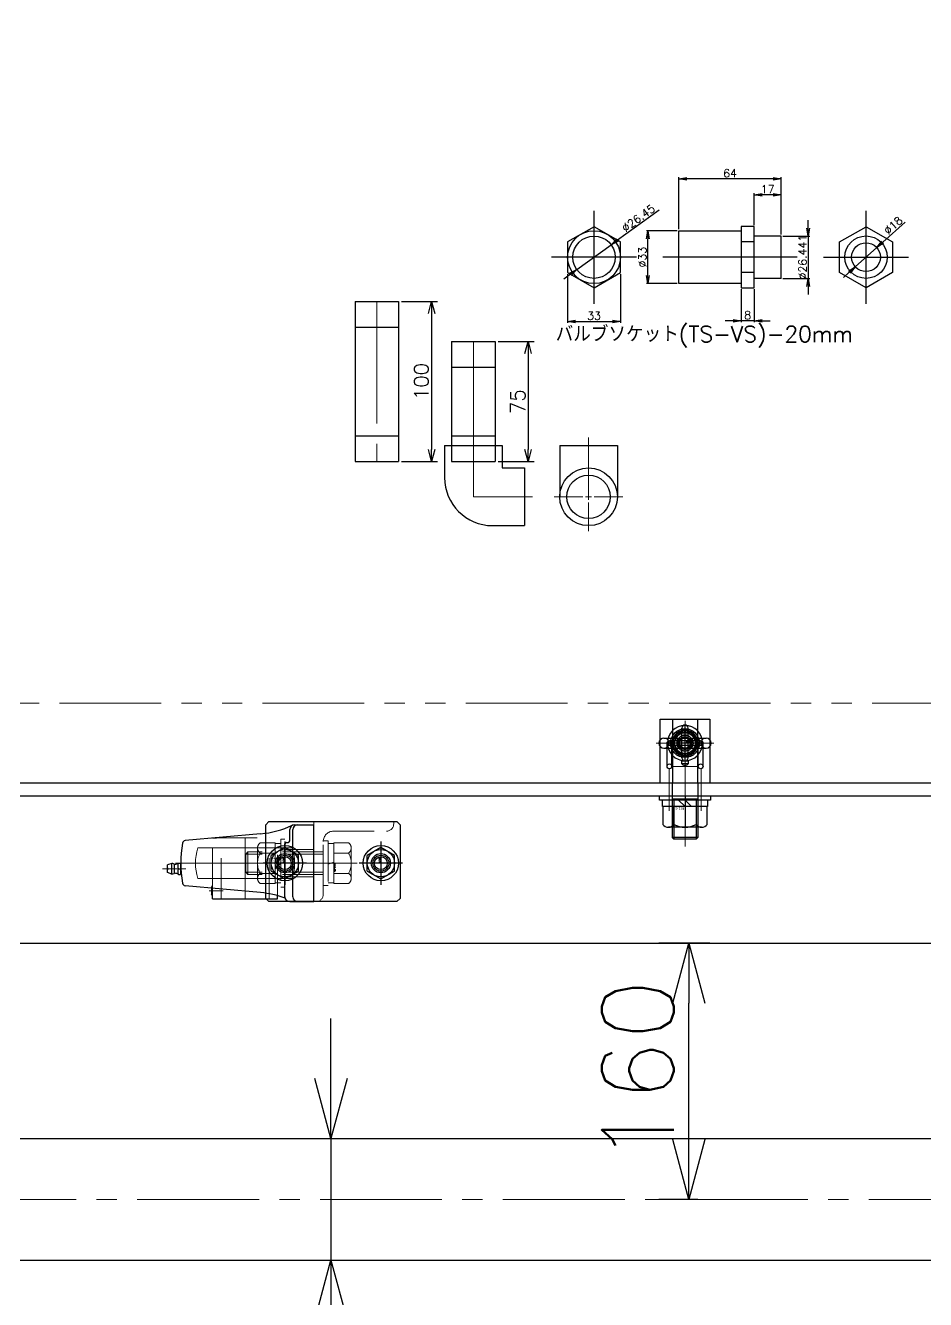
# Model space of a CAD drawing. Header units: millimetres. Extents: x -8731 to 85711, y -14522 to 31379.
# Drawn here: x 6663 to 7226, y 16895 to 17691 of the extents above; entities that cross this region are included whole.
import ezdxf
from ezdxf import colors
from ezdxf.entities.mleader import LeaderData, LeaderLine
from ezdxf.enums import TextEntityAlignment as Align
from ezdxf.math import Vec2, Vec3

# ---------------------------------------------------------------- set-up
doc = ezdxf.new("R2010")
doc.units = ezdxf.units.MM
doc.header["$LTSCALE"] = 4
doc.header["$PDMODE"] = 99
doc.header["$PDSIZE"] = 1
for name, pattern in [('CENTER2', [28.575, 19.05, -3.175, 3.175, -3.175]), ('HIDDEN', [9.525, 6.35, -3.175]), ('PHANTOM2', [31.75, 15.875, -3.175, 3.175, -3.175, 3.175, -3.175])]:
    doc.linetypes.add(name, pattern=pattern)
for name, color, linetype, lineweight in [('04_HIDDEN', 2, 'HIDDEN', 13), ('05_CENTER', 4, 'CENTER2', 13), ('06_PHANTOM', 2, 'PHANTOM2', 13), ('08_DIM', 3, 'Continuous', 13)]:
    doc.layers.add(name, color=color, linetype=linetype, lineweight=lineweight)
doc.layers.add('10_DRAFT', color=8, linetype='Continuous', lineweight=0, plot=False)
for name, color, linetype in [('DIM', 7, 'Continuous'), ('HOJO', 7, 'Continuous'), ('TEXT', 7, 'Continuous')]:
    doc.layers.add(name, color=color, linetype=linetype)
doc.styles.add('KANJI0', font='txt.shx', dxfattribs={"width": 0.9, "height": 30, "bigfont": 'bigfont'})
doc.styles.add('KSS_TXT', font='txt.shx', dxfattribs={"bigfont": 'extfont2.shx'})
doc.styles.get("Standard").update_dxf_attribs({"font": 'txt.shx', "bigfont": 'extfont2.shx'})
doc.dimstyles.new('KSS_DIM', dxfattribs={"dimscale": 3, "dimtxt": 3, "dimasz": 2.5, "dimexe": 1.25, "dimexo": 0.625, "dimtad": 1, "dimdsep": 46, "dimtxsty": 'KSS_TXT', "dimblk": 'OPEN30', "dimcen": 0, "dimazin": 2, "dimtfac": 0.75, "dimtmove": 0, "dimatfit": 3, "dimldrblk": 'OPEN30', "dimfxl": 1, "dimtolj": 1, "dimarcsym": 0})
doc.dimstyles.get("Standard").update_dxf_attribs({"dimtxt": 5, "dimasz": 5, "dimexe": 1, "dimexo": 1, "dimgap": 1, "dimtad": 3, "dimdec": 4, "dimdsep": 46, "dimtxsty": 'Standard', "dimblk1": 'OPEN', "dimblk2": 'OPEN', "dimsah": 1, "dimcen": 0, "dimadec": 0, "dimazin": 0, "dimtfac": 1, "dimtdec": 4, "dimtix": 1, "dimtmove": 2, "dimatfit": 3, "dimldrblk": 'OPEN', "dimfxl": 1, "dimtvp": 1, "dimtolj": 1, "dimtzin": 0, "dimarcsym": 0})

# ---------------------------------------------------------------- blocks, each defined once
blk = doc.blocks.new('AM_BALLOON1')
at = {"transparency": 16777216}
blk.add_circle((0, 0), 5, dxfattribs=at)
blk.add_attdef('B_NUMBER', text='', height=3, dxfattribs=at).set_placement((0, 0), align=Align.MIDDLE_CENTER)
blk = doc.blocks.new('_OPEN')
at = {"color": 0, "linetype": 'ByBlock'}
for p, q in [((-1, 0.167), (0, 0)), ((0, 0), (-1, -0.167)), ((0, 0), (-1, 0))]:
    blk.add_line(p, q, dxfattribs=at)
blk = doc.blocks.new('M16Nza_1_1_1')
at = {"color": 0}
for p, q in [((-13.85, 17.74), (-13.85, 6.6)), ((-10.39, 19.6), (10.39, 19.6)), ((-6.92, 6.6), (-6.92, 17.74)), ((6.93, 17.74), (6.93, 6.6)), ((13.85, 6.6), (13.85, 17.74)), ((-14, 2.6), (-14, 6.6)), ((-14, 6.6), (14, 6.6)), ((-4, 6.6), (0, 2.6)), ((0, 6.6), (4, 2.6)), ((14, 6.6), (14, 2.6))]:
    blk.add_line(p, q, dxfattribs=at)
at = {"color": 0, "linetype": 'CENTER2'}
blk.add_line((0, 0), (0, 19.6), dxfattribs=at)
at = {"color": 0}
blk.add_lwpolyline([(-16, 2.6), (16, 2.6), (16, 0), (-16, 0)], close=True, dxfattribs=at)
for centre, radius, start, end in [((-10.39, 15.44), 4.16, 33.626, 146.374), ((0, 5.75), 13.85, 60, 120), ((10.39, 15.44), 4.16, 33.626, 146.374)]:
    blk.add_arc(centre, radius, start, end, dxfattribs=at)
at = {"layer": '10_DRAFT', "style": 'KANJI0', "width": 0.82}
blk.add_text('Ｍ１６', height=1.714, dxfattribs=at).set_placement((0.41, 6.78))
blk = doc.blocks.new('M8アイナットc_1')
at = {"color": 0}
for p, q in [((-13.15, 3.15), (13.15, 3.15)), ((-13.15, -3.15), (13.15, -3.15))]:
    blk.add_line(p, q, dxfattribs=at)
for centre, radius, start, end in [((0, 0), 8, 23.18804, 156.81196), ((-13.15, 0), 3.15, 90, 270), ((13.15, 0), 3.15, 270, 90), ((0, 0), 8, 203.18804, 336.81196)]:
    blk.add_arc(centre, radius, start, end, dxfattribs=at)
at = {"layer": '04_HIDDEN', "color": 0}
for radius in [4, 3.25]:
    blk.add_circle((0, 0), radius, dxfattribs=at)
for centre, radius, start, end in [((-13.15, 0), 3.15, 270, 90), ((0, 0), 8, 156.81196, 203.18804), ((0, 0), 8, 336.81196, 23.18804), ((13.15, 0), 3.15, 90, 270)]:
    blk.add_arc(centre, radius, start, end, dxfattribs=at)
at = {"layer": '05_CENTER', "color": 0}
for p, q in [((0, -10.01), (0, 10.01)), ((-18.09, 0), (18.09, 0))]:
    blk.add_line(p, q, dxfattribs=at)
blk = doc.blocks.new('8b_1_1_1')
at = {"color": 0, "linetype": 'CENTER2'}
for p, q in [((0, -10.87), (0, 10.87)), ((10.87, 0), (-10.87, 0))]:
    blk.add_line(p, q, dxfattribs=at)
at = {"color": 0}
for p, q in [((-3.75, 6.49), (-7.5, 0)), ((-3.75, 6.49), (-7.5, 0)), ((-7.5, 0), (-3.75, -6.49)), ((-7.5, 0), (-3.75, -6.49)), ((3.75, 6.49), (-3.75, 6.49)), ((3.75, 6.49), (-3.75, 6.49)), ((7.5, 0), (3.75, 6.49)), ((7.5, 0), (3.75, 6.49)), ((3.75, -6.49), (7.5, 0)), ((3.75, -6.49), (7.5, 0)), ((-3.75, -6.49), (3.75, -6.49)), ((-3.75, -6.49), (3.75, -6.49))]:
    blk.add_line(p, q, dxfattribs=at)
for radius in [9, 6.5, 4, 3.25]:
    blk.add_circle((0, 0), radius, dxfattribs=at)
at = {"layer": '10_DRAFT', "style": 'KSS_TXT'}
blk.add_text('M8', height=1, dxfattribs=at).set_placement((0.76, 0.14))
blk = doc.blocks.new('A$C4764547B_1')
at = {"color": 0}
for p, q in [((-2, -9.3), (-2, 9.3)), ((2, -9.3), (2, 9.3))]:
    blk.add_line(p, q, dxfattribs=at)
for centre, start, end in [((0, 9.3), 0, 180), ((0, -9.3), 180, 0)]:
    blk.add_arc(centre, 2, start, end, dxfattribs=at)
at = {"layer": '04_HIDDEN', "color": 0}
for centre, start, end in [((0, 9.3), 180, 0), ((0, -9.3), 0, 180)]:
    blk.add_arc(centre, 2, start, end, dxfattribs=at)
at = {"layer": '10_DRAFT'}
blk.add_line((-2, 0), (2, 0), dxfattribs=at)
blk = doc.blocks.new('A$C5B506AB2_1')
at = {"color": 0}
for p, q in [((-11.25, 14.51), (-11.25, 0)), ((-8.25, 14.51), (-8.25, 1.5)), ((8.25, 14.51), (8.25, 1.5)), ((11.25, 14.51), (11.25, 0)), ((9.75, 1.5), (-9.75, 1.5)), ((-8.25, 1.5), (-7.35, 1.5)), ((8.25, 1.5), (7.35, 1.5)), ((-9.77, -1.5), (-7.35, -1.5)), ((9.75, -1.5), (-9.75, -1.5)), ((9.77, -1.5), (7.35, -1.5))]:
    blk.add_line(p, q, dxfattribs=at)
blk.add_lwpolyline([(2, 11), (2, 13), (-2, 13), (-2, 11)], close=True, dxfattribs=at)
for radius in [11, 7.5, 5]:
    blk.add_circle((0, 0), radius, dxfattribs=at)
for centre, radius, start, end in [((-9.75, 14.51), 1.5, 0, 180), ((9.75, 14.51), 1.5, 0, 180), ((-9.75, 14.51), 1.5, 180, 0), ((0, 11.51), 2.5, 36.77126, 143.22874), ((9.75, 14.51), 1.5, 180, 0), ((-9.77, 0), 1.5, 180, 270), ((-9.75, 0), 1.5, 90, 270), ((-9.75, 0), 1.5, 270, 90), ((9.75, 0), 1.5, 90, 270), ((9.75, 0), 1.5, 270, 90), ((9.77, 0), 1.5, 270, 0)]:
    blk.add_arc(centre, radius, start, end, dxfattribs=at)
at = {"layer": '05_CENTER', "color": 0}
for p, q in [((0, -13.89), (0, 17.93)), ((-14.88, 0), (14.88, 0))]:
    blk.add_line(p, q, dxfattribs=at)
at = {"layer": '10_DRAFT'}
blk.add_line((8.25, 14.51), (-8.25, 14.51), dxfattribs=at)
blk = doc.blocks.new('A$C4C410D0F_1')
at = {"color": 4}
for name in ['M8アイナットc_1', 'A$C4764547B_1']:
    blk.add_blockref(name, (0, 0), dxfattribs=at)
at = {"color": 4, "xscale": -1, "rotation": 180}
blk.add_blockref('A$C5B506AB2_1', (0, 0), dxfattribs=at)
blk.add_blockref('8b_1_1_1', (0, 0))
blk = doc.blocks.new('A$C0CFD4AA6_1')
at = {"color": 3}
for p, q in [((-7.8, 40), (-7.8, 0)), ((7.79, 40), (7.79, 0))]:
    blk.add_line(p, q, dxfattribs=at)
at = {"color": 0}
for p, q in [((-8.01, 0), (-8.01, -33.92)), ((7.99, 0), (7.99, -33.92)), ((7.99, -10), (-8.01, -10)), ((-6.92, -10), (-6.92, -35)), ((6.91, -10), (6.91, -35)), ((7.99, -33.92), (-8.01, -33.92)), ((-8.01, -33.92), (-6.92, -35)), ((6.91, -35), (-6.92, -35)), ((7.99, -33.92), (6.91, -35))]:
    blk.add_line(p, q, dxfattribs=at)
blk.add_lwpolyline([(-15.6, 40), (15.58, 40), (15.58, 0), (-15.6, 0)], close=True)
blk.add_circle((0, 25), 5, dxfattribs=at)
at = {"layer": '05_CENTER'}
for p, q in [((0, -39.68), (0, 44.81)), ((9.44, 25), (-9.44, 25))]:
    blk.add_line(p, q, dxfattribs=at)
blk = doc.blocks.new('_Open30')
at = {"color": 0, "linetype": 'ByBlock', "lineweight": -2}
for p, q in [((-1, 0.268), (0, 0)), ((0, 0), (-1, -0.268)), ((0, 0), (-1, 0))]:
    blk.add_line(p, q, dxfattribs=at)
blk = doc.blocks.new('*D4251')
at = {"layer": '08_DIM', "color": 0, "lineweight": -2, "transparency": 16777216}
for p, q in [((6854.35, 17032.98), (6854.35, 17070.48)), ((6849.65, 16995.48), (6873.1, 16995.48)), ((6854.35, 16995.48), (6854.35, 16919.48)), ((6849.65, 16919.48), (6873.1, 16919.48)), ((6854.35, 16881.98), (6854.35, 16705.73))]:
    blk.add_line(p, q, dxfattribs=at)
at = {"layer": 'Defpoints', "color": 0, "transparency": 16777216}
for p in [(6840.28, 16995.48), (6840.28, 16919.48), (6854.35, 16919.48)]:
    blk.add_point(p, dxfattribs=at)
at = {"layer": '08_DIM', "color": 0, "lineweight": -2, "transparency": 16777216, "xscale": 37.5, "yscale": 37.5, "zscale": 37.5}
for p, rotation in [((6854.35, 16995.48), 270), ((6854.35, 16919.48), 90)]:
    blk.add_blockref('_Open30', p, dxfattribs=dict(at, rotation=rotation))
at = {"layer": '08_DIM', "color": 0, "transparency": 16777216, "insert": (6822.47, 16775.1), "char_height": 45, "attachment_point": 5, "rotation": 90, "style": 'KSS_TXT'}
blk.add_mtext('\\A1;%%C76', dxfattribs=at)
blk = doc.blocks.new('*D4272')
at = {"layer": '08_DIM', "color": 0, "lineweight": -2, "transparency": 16777216}
for p, q in [((7091.23, 17117.48), (7059.23, 17117.48)), ((7077.98, 16994.98), (7077.98, 17079.98)), ((7083.69, 16957.48), (7059.23, 16957.48))]:
    blk.add_line(p, q, dxfattribs=at)
at = {"layer": 'Defpoints', "color": 0, "transparency": 16777216}
for p in [(7077.98, 17117.48), (7100.6, 17117.48), (7093.06, 16957.48)]:
    blk.add_point(p, dxfattribs=at)
at = {"layer": '08_DIM', "color": 0, "lineweight": -2, "transparency": 16777216, "xscale": 37.5, "yscale": 37.5, "zscale": 37.5}
for p, rotation in [((7077.98, 17117.48), 90), ((7077.98, 16957.48), 270)]:
    blk.add_blockref('_Open30', p, dxfattribs=dict(at, rotation=rotation))
at = {"layer": '08_DIM', "color": 0, "transparency": 16777216, "insert": (7046.11, 17037.48), "char_height": 45, "attachment_point": 5, "rotation": 90, "style": 'KSS_TXT'}
blk.add_mtext('\\A1;160', dxfattribs=at)
blk = doc.blocks.new('A$C092B7092_1_1_1')
at = {"color": 0}
blk.add_line((90, -1008), (2590, -1008), dxfattribs=at)
blk.add_lwpolyline([(90, -1100), (2590, -1100), (2590, -1000), (90, -1000)], close=True, dxfattribs=at)
for centre in [(1674.9, -1050), (1734.9, -1050)]:
    blk.add_circle(centre, 6, dxfattribs=at)
at = {"layer": '05_CENTER'}
for p, q in [((1915, -991.13), (1915, -1017.23)), ((1935, -991.13), (1935, -1017.23)), ((1674.9, -1059.34), (1674.9, -1040.66)), ((1734.9, -1059.34), (1734.9, -1040.66)), ((1684.24, -1050), (1665.56, -1050)), ((1744.24, -1050), (1725.56, -1050))]:
    blk.add_line(p, q, dxfattribs=at)
at = {"layer": '10_DRAFT'}
blk.add_line((1925, -1000), (1925, -1008), dxfattribs=at)
blk = doc.blocks.new('A$C3C656437_1_1_1')
at = {"color": 0}
for p, q in [((-218, 1810), (-218, 849)), ((-142, 1810), (-142, 849))]:
    blk.add_line(p, q, dxfattribs=at)
at = {"layer": '05_CENTER'}
blk.add_line((-180, 849), (-180, 1810), dxfattribs=at)
blk = doc.blocks.new('A$C6E312E5A_1_1_1')
at = {"color": 0}
for p, q in [((0, 0), (0, -50)), ((0, 0), (50, 0)), ((50, -1.5), (50, 0)), ((12.5, -6), (45.5, -6)), ((6, -45.5), (6, -12.5)), ((1.5, -50), (0, -50))]:
    blk.add_line(p, q, dxfattribs=at)
for centre, radius, start, end in [((12.5, -12.5), 6.5, 90, 180), ((45.5, -1.5), 4.5, 270, 0), ((1.5, -45.5), 4.5, 270, 0)]:
    blk.add_arc(centre, radius, start, end, dxfattribs=at)
blk = doc.blocks.new('A$C11F4477C_1_1_1')
at = {"color": 0}
blk.add_lwpolyline([(-8, 41), (72, 41), (74, 39), (74, -7), (72, -9), (-8, -9), (-10, -7), (-10, 39)], close=True, dxfattribs=at)
for centre in [(2, 15), (62, 15)]:
    blk.add_circle(centre, 6, dxfattribs=at)
at = {"layer": '05_CENTER'}
for p, q in [((2, 4.71), (2, 25.29)), ((62, 4.71), (62, 25.29)), ((12.29, 15), (-8.29, 15)), ((32.64, 15), (13.36, 15)), ((72.29, 15), (51.71, 15))]:
    blk.add_line(p, q, dxfattribs=at)
at = {"layer": '04_HIDDEN'}
blk.add_blockref('A$C6E312E5A_1_1_1', (20, 41), dxfattribs=at)
blk = doc.blocks.new('A$C70D42784_1_1_1')
blk.add_blockref('A$C11F4477C_1_1_1', (0, -15))
blk = doc.blocks.new('M14Nza_1_1_1')
at = {"color": 0}
for p, q in [((-9.52, 17.1), (9.52, 17.1)), ((-12.7, 15.4), (-12.7, 6.1)), ((-6.35, 6.1), (-6.35, 15.4)), ((6.35, 15.4), (6.35, 6.1)), ((12.7, 15.4), (12.7, 6.1)), ((-12.7, 6.1), (12.7, 6.1)), ((-12.25, 2.6), (-12.25, 6.1)), ((-3.5, 6.1), (0, 2.6)), ((0, 6.1), (3.5, 2.6)), ((12.25, 6.1), (12.25, 2.6))]:
    blk.add_line(p, q, dxfattribs=at)
at = {"color": 0, "linetype": 'CENTER2'}
blk.add_line((0, 0), (0, 17.1), dxfattribs=at)
at = {"color": 0}
blk.add_lwpolyline([(-15, 0), (15, 0), (15, 2.6), (-15, 2.6)], close=True, dxfattribs=at)
for centre, radius, start, end in [((-9.52, 13.29), 3.81, 33.626, 146.374), ((0, 4.4), 12.7, 60, 120), ((9.52, 13.29), 3.81, 33.626, 146.374)]:
    blk.add_arc(centre, radius, start, end, dxfattribs=at)
at = {"layer": '10_DRAFT', "ltscale": 3, "style": 'KANJI0', "width": 0.82}
blk.add_text('Ｍ１４', height=1.5, dxfattribs=at).set_placement((0.39, 6.2))
blk = doc.blocks.new('MUCAP206Jb_1_1_1')
at = {"color": 0}
for p, q in [((-6.8, 88.73), (-5.9, 91.43)), ((-6.8, 88.73), (-0.2, 88.73)), ((-5.9, 91.43), (-1.1, 91.43)), ((-0.2, 88.73), (-1.1, 91.43)), ((-18.37, 33.2), (-14.14, 80.26)), ((-7, 84.56), (-7, 83.3)), ((-6.3, 86.98), (-0.7, 86.98)), ((-5.25, 82.93), (-1.75, 82.93)), ((-3.5, 84.56), (-3.5, 83.3)), ((0, 84.56), (0, 83.3)), ((18.37, 33.2), (14.14, 80.26)), ((-20.2, 63.4), (-19.33, 63.9)), ((-19.65, 63.15), (-19.65, 63.72)), ((-15.07, 63.9), (-19.33, 63.9)), ((-14.2, 63.4), (-15.07, 63.9)), ((-14.75, 63.15), (-14.75, 63.72)), ((-22.2, 63.15), (-22.2, 22.65)), ((-22.2, 63.15), (-15.68, 63.15)), ((-14.2, 63.4), (-20.2, 63.4)), ((-20.2, 63.15), (-20.2, 63.4)), ((-14.2, 63.15), (-14.2, 63.4)), ((15.68, 63.15), (15.9, 63.15)), ((15.9, 63.15), (15.9, 60.65)), ((-22.2, 22.65), (-20.27, 22.65)), ((-21, 18), (12, 18)), ((13, 17), (13, 16)), ((-24, 15), (-24, 0)), ((-21, 13), (21, 13)), ((14, 15), (21, 15)), ((24, 12), (24, 0)), ((-24, 0), (24, 0))]:
    blk.add_line(p, q, dxfattribs=at)
for centre, radius, start, end in [((-3.5, 88.73), 3.3, 180, 208.06161), ((-3.5, 89.94), 1.59, 69.55499, 110.44501), ((-3.5, 88.73), 3.3, 331.93839, 0), ((-12.15, 80.08), 2, 98.6248, 174.86827), ((0, 0), 83, 81.3752, 98.6248), ((-5.25, 80.61), 4.32, 66.10224, 113.89776), ((-5.25, 87.25), 4.32, 246.10224, 293.89776), ((-12.29, 87.35), 6, 332.37229, 353.89834), ((-7.12, 86.8), 0.8, 353.89834, 28.06161), ((-1.75, 80.61), 4.32, 66.10224, 113.89776), ((-1.75, 87.25), 4.32, 246.10224, 293.89776), ((0.12, 86.8), 0.8, 151.93839, 186.10166), ((5.29, 87.35), 6, 186.10166, 207.62771), ((12.15, 80.08), 2, 5.13173, 81.3752), ((-78.13, 38.57), 60, 339.84489, 354.86827), ((78.13, 38.57), 60, 185.13173, 204.94017), ((-21, 15), 3, 90, 180), ((12, 17), 1, 0, 90), ((14, 16), 1, 180, 270), ((-21, 10), 3, 90, 180), ((21, 12), 3, 0, 90), ((21, 10), 3, 0, 90)]:
    blk.add_arc(centre, radius, start, end, dxfattribs=at)
at = {"layer": '04_HIDDEN', "color": 0}
for p, q in [((-22.2, 57.9), (15.9, 57.9)), ((-15.68, 63.15), (15.68, 63.15)), ((15.9, 60.65), (15.9, 22.65)), ((-22.2, 27.9), (15.9, 27.9)), ((-20.27, 22.65), (15.9, 22.65)), ((-8.5, 18), (-8.5, 0)), ((8.5, 18), (8.5, 0))]:
    blk.add_line(p, q, dxfattribs=at)
at = {"layer": '05_CENTER', "color": 0}
for p, q in [((-3.5, 79.92), (-3.5, 94.53)), ((0, 86.42), (0, 0)), ((-17.2, 65.24), (-17.2, 56.57))]:
    blk.add_line(p, q, dxfattribs=at)
at = {"layer": '10_DRAFT'}
for p, q in [((-9.5, 72.41), (-9.5, 13.39)), ((9.5, 72.41), (9.5, 13.39)), ((-22.2, 42.9), (15.9, 42.9))]:
    blk.add_line(p, q, dxfattribs=at)
for start, end in [(72.15448, 107.84552), (252.15448, 287.84552)]:
    blk.add_arc((0, 42.9), 31, start, end, dxfattribs=at)
blk = doc.blocks.new('A$C65894FD0_1_1_1')
at = {"color": 0}
for p, q in [((-9.52, 17.5), (9.52, 17.5)), ((-12.7, 15.8), (-12.7, 6.5)), ((-6.35, 6.5), (-6.35, 15.8)), ((6.35, 15.8), (6.35, 6.5)), ((12.7, 15.8), (12.7, 6.5)), ((-14, 0), (-14, 3)), ((-14, 3), (14, 3)), ((14, 0), (-14, 0)), ((12.7, 6.5), (-12.7, 6.5)), ((-12.25, 3), (-12.25, 6.5)), ((-7, 0), (-7, -47.1)), ((-5.6, 0), (-5.6, -48.5)), ((-0.64, 6.5), (0.64, 3)), ((5.6, 0), (5.6, -48.5)), ((7, 0), (7, -47.1)), ((12.25, 6.5), (12.25, 3)), ((14, 3), (14, 0)), ((-7, -47.1), (-5.6, -48.5)), ((7, -47.1), (-7, -47.1)), ((7, -47.1), (5.6, -48.5)), ((5.6, -48.5), (-5.6, -48.5))]:
    blk.add_line(p, q, dxfattribs=at)
at = {"color": 0, "linetype": 'CENTER2'}
blk.add_line((0, -51.09), (0, 21.25), dxfattribs=at)
at = {"color": 0}
for centre, radius, start, end in [((-9.52, 13.69), 3.81, 33.626, 146.374), ((0, 4.8), 12.7, 60, 120), ((9.52, 13.69), 3.81, 33.626, 146.374)]:
    blk.add_arc(centre, radius, start, end, dxfattribs=at)
at = {"layer": '10_DRAFT', "ltscale": 3, "style": 'KANJI0', "width": 0.82}
blk.add_text('M14x55', height=1, dxfattribs=at).set_placement((0.53, 6.6))
blk = doc.blocks.new('10b_2_1')
at = {"color": 0}
for p, q in [((-4.9, 8.49), (-9.8, 0)), ((-4.9, 8.49), (4.9, 8.49)), ((9.8, 0), (4.9, 8.49)), ((-9.8, 0), (-4.9, -8.49)), ((4.9, -8.49), (9.8, 0)), ((-4.9, -8.49), (4.9, -8.49))]:
    blk.add_line(p, q, dxfattribs=at)
at = {"color": 0, "linetype": 'CENTER2'}
for p, q in [((0, -13.51), (0, 13.51)), ((13.51, 0), (-13.51, 0))]:
    blk.add_line(p, q, dxfattribs=at)
at = {"color": 0}
for radius in [11, 8.49, 5, 4]:
    blk.add_circle((0, 0), radius, dxfattribs=at)
at = {"layer": '10_DRAFT', "style": 'KSS_TXT'}
blk.add_text('M10', height=1.25, dxfattribs=at).set_placement((0.26, 0.12))
blk = doc.blocks.new('A$C199C2282_1_1')
at = {"layer": '05_CENTER'}
blk.add_line((0, 51.09), (0, 24.84), dxfattribs=at)
at = {"color": 4}
blk.add_blockref('MUCAP206Jb_1_1_1', (0, 42), dxfattribs=at)
at = {"rotation": 270}
blk.add_blockref('A$C70D42784_1_1_1', (0, 62), dxfattribs=at)
for p in [(0, 60), (0, 0)]:
    blk.add_blockref('10b_2_1', p)
at = {"layer": '04_HIDDEN', "rotation": 180}
blk.add_blockref('A$C65894FD0_1_1_1', (0, 36), dxfattribs=at)
at = {"layer": '04_HIDDEN'}
blk.add_blockref('M14Nza_1_1_1', (0, 60), dxfattribs=at)
blk = doc.blocks.new('*D4364')
at = {"layer": 'Defpoints', "color": 0, "linetype": 'Continuous', "transparency": 16777216}
for p in [(7110.77, 17526.9), (7118.77, 17526.9), (7110.77, 17506.3)]:
    blk.add_point(p, dxfattribs=at)
at = {"layer": 'DIM', "color": 0, "linetype": 'Continuous', "lineweight": -2, "transparency": 16777216}
for p, q in [((7110.77, 17525.9), (7110.77, 17505.3)), ((7118.77, 17525.9), (7118.77, 17505.3)), ((7105.77, 17506.3), (7100.77, 17506.3)), ((7118.77, 17506.3), (7110.77, 17506.3)), ((7123.77, 17506.3), (7128.77, 17506.3))]:
    blk.add_line(p, q, dxfattribs=at)
at = {"layer": 'DIM', "color": 0, "linetype": 'Continuous', "lineweight": -2, "transparency": 16777216, "xscale": 5, "yscale": 5, "zscale": 5}
blk.add_blockref('_OPEN', (7110.77, 17506.3), dxfattribs=at)
at = {"layer": 'DIM', "color": 0, "linetype": 'Continuous', "lineweight": -2, "transparency": 16777216, "xscale": 5, "yscale": 5, "zscale": 5, "rotation": 180}
blk.add_blockref('_OPEN', (7118.77, 17506.3), dxfattribs=at)
at = {"layer": 'DIM', "color": 0, "linetype": 'Continuous', "transparency": 16777216, "insert": (7114.77, 17509.8), "char_height": 5, "attachment_point": 5}
blk.add_mtext('\\A1;8', dxfattribs=at)
blk = doc.blocks.new('*D4365')
at = {"layer": 'Defpoints', "color": 0, "linetype": 'Continuous', "transparency": 16777216}
for p in [(7002.27, 17536.45), (7035.27, 17536.45), (7035.27, 17505.89)]:
    blk.add_point(p, dxfattribs=at)
at = {"layer": 'DIM', "color": 0, "linetype": 'Continuous', "lineweight": -2, "transparency": 16777216}
for p, q in [((7002.27, 17535.45), (7002.27, 17504.89)), ((7035.27, 17535.45), (7035.27, 17504.89)), ((7007.27, 17505.89), (7030.27, 17505.89))]:
    blk.add_line(p, q, dxfattribs=at)
at = {"layer": 'DIM', "color": 0, "linetype": 'Continuous', "lineweight": -2, "transparency": 16777216, "xscale": 5, "yscale": 5, "zscale": 5, "rotation": 180}
blk.add_blockref('_OPEN', (7002.27, 17505.89), dxfattribs=at)
at = {"layer": 'DIM', "color": 0, "linetype": 'Continuous', "lineweight": -2, "transparency": 16777216, "xscale": 5, "yscale": 5, "zscale": 5}
blk.add_blockref('_OPEN', (7035.27, 17505.89), dxfattribs=at)
at = {"layer": 'DIM', "color": 0, "linetype": 'Continuous', "transparency": 16777216, "insert": (7018.77, 17509.39), "char_height": 5, "attachment_point": 5}
blk.add_mtext('\\A1;33', dxfattribs=at)
blk = doc.blocks.new('*D4366')
at = {"layer": 'Defpoints', "color": 0, "linetype": 'Continuous', "transparency": 16777216}
for p in [(7052.45, 17562.48), (7071.77, 17562.48), (7071.77, 17529.48)]:
    blk.add_point(p, dxfattribs=at)
at = {"layer": 'DIM', "color": 0, "linetype": 'Continuous', "lineweight": -2, "transparency": 16777216}
for p, q in [((7070.77, 17562.48), (7051.45, 17562.48)), ((7052.45, 17534.48), (7052.45, 17557.48)), ((7070.77, 17529.48), (7051.45, 17529.48))]:
    blk.add_line(p, q, dxfattribs=at)
at = {"layer": 'DIM', "color": 0, "linetype": 'Continuous', "lineweight": -2, "transparency": 16777216, "xscale": 5, "yscale": 5, "zscale": 5}
for p, rotation in [((7052.45, 17562.48), 90), ((7052.45, 17529.48), 270)]:
    blk.add_blockref('_OPEN', p, dxfattribs=dict(at, rotation=rotation))
at = {"layer": 'DIM', "color": 0, "linetype": 'Continuous', "transparency": 16777216, "insert": (7048.95, 17545.98), "char_height": 5, "attachment_point": 5, "rotation": 90}
blk.add_mtext('\\A1;%%c33', dxfattribs=at)
blk = doc.blocks.new('*D4367')
at = {"layer": 'Defpoints', "color": 0, "linetype": 'Continuous', "transparency": 16777216}
for p in [(7118.77, 17584.89), (7118.77, 17565.05), (7135.77, 17559.23)]:
    blk.add_point(p, dxfattribs=at)
at = {"layer": 'DIM', "color": 0, "linetype": 'Continuous', "lineweight": -2, "transparency": 16777216}
for p, q in [((7118.77, 17566.05), (7118.77, 17585.89)), ((7130.77, 17584.89), (7123.77, 17584.89)), ((7135.77, 17560.23), (7135.77, 17585.89))]:
    blk.add_line(p, q, dxfattribs=at)
at = {"layer": 'DIM', "color": 0, "linetype": 'Continuous', "lineweight": -2, "transparency": 16777216, "xscale": 5, "yscale": 5, "zscale": 5, "rotation": 180}
blk.add_blockref('_OPEN', (7118.77, 17584.89), dxfattribs=at)
at = {"layer": 'DIM', "color": 0, "linetype": 'Continuous', "lineweight": -2, "transparency": 16777216, "xscale": 5, "yscale": 5, "zscale": 5}
blk.add_blockref('_OPEN', (7135.77, 17584.89), dxfattribs=at)
at = {"layer": 'DIM', "color": 0, "linetype": 'Continuous', "transparency": 16777216, "insert": (7127.27, 17588.39), "char_height": 5, "attachment_point": 5}
blk.add_mtext('\\A1;17', dxfattribs=at)
blk = doc.blocks.new('*D4368')
at = {"layer": 'Defpoints', "color": 0, "linetype": 'Continuous', "transparency": 16777216}
for p in [(7071.77, 17594.89), (7071.77, 17562.48), (7135.77, 17559.23)]:
    blk.add_point(p, dxfattribs=at)
at = {"layer": 'DIM', "color": 0, "linetype": 'Continuous', "lineweight": -2, "transparency": 16777216}
for p, q in [((7071.77, 17563.48), (7071.77, 17595.89)), ((7130.77, 17594.89), (7076.77, 17594.89)), ((7135.77, 17560.23), (7135.77, 17595.89))]:
    blk.add_line(p, q, dxfattribs=at)
at = {"layer": 'DIM', "color": 0, "linetype": 'Continuous', "lineweight": -2, "transparency": 16777216, "xscale": 5, "yscale": 5, "zscale": 5, "rotation": 180}
blk.add_blockref('_OPEN', (7071.77, 17594.89), dxfattribs=at)
at = {"layer": 'DIM', "color": 0, "linetype": 'Continuous', "lineweight": -2, "transparency": 16777216, "xscale": 5, "yscale": 5, "zscale": 5}
blk.add_blockref('_OPEN', (7135.77, 17594.89), dxfattribs=at)
at = {"layer": 'DIM', "color": 0, "linetype": 'Continuous', "transparency": 16777216, "insert": (7103.77, 17598.39), "char_height": 5, "attachment_point": 5}
blk.add_mtext('\\A1;64', dxfattribs=at)
blk = doc.blocks.new('*D4369')
at = {"layer": 'Defpoints', "color": 0, "linetype": 'Continuous', "transparency": 16777216}
for p in [(7195.48, 17551.97), (7182.06, 17539.98)]:
    blk.add_point(p, dxfattribs=at)
at = {"layer": 'DIM', "color": 0, "linetype": 'Continuous', "lineweight": -2, "transparency": 16777216}
for p, q in [((7213.13, 17567.75), (7199.21, 17555.31)), ((7182.06, 17539.98), (7195.48, 17551.97)), ((7178.33, 17536.65), (7174.6, 17533.31))]:
    blk.add_line(p, q, dxfattribs=at)
at = {"layer": 'DIM', "color": 0, "linetype": 'Continuous', "lineweight": -2, "transparency": 16777216, "xscale": 5, "yscale": 5, "zscale": 5}
for p, rotation in [((7195.48, 17551.97), 221.7917894382359), ((7182.06, 17539.98), 41.7917894382359)]:
    blk.add_blockref('_OPEN', p, dxfattribs=dict(at, rotation=rotation))
at = {"layer": 'DIM', "color": 0, "linetype": 'Continuous', "transparency": 16777216, "insert": (7205.7, 17565.8), "char_height": 5, "attachment_point": 5, "rotation": 41.79179}
blk.add_mtext('\\A1;∅18', dxfattribs=at)
blk = doc.blocks.new('*D4370')
at = {"layer": 'Defpoints', "color": 0, "linetype": 'Continuous', "transparency": 16777216}
for p in [(7029.48, 17553.73), (7008.06, 17538.22)]:
    blk.add_point(p, dxfattribs=at)
at = {"layer": 'DIM', "color": 0, "linetype": 'Continuous', "lineweight": -2, "transparency": 16777216}
for p, q in [((7059.45, 17575.43), (7033.53, 17556.66)), ((7008.06, 17538.22), (7029.48, 17553.73)), ((7004.01, 17535.29), (6999.96, 17532.35))]:
    blk.add_line(p, q, dxfattribs=at)
at = {"layer": 'DIM', "color": 0, "linetype": 'Continuous', "lineweight": -2, "transparency": 16777216, "xscale": 5, "yscale": 5, "zscale": 5}
for p, rotation in [((7029.48, 17553.73), 215.9084803045197), ((7008.06, 17538.22), 35.90848030451966)]:
    blk.add_blockref('_OPEN', p, dxfattribs=dict(at, rotation=rotation))
at = {"layer": 'DIM', "color": 0, "linetype": 'Continuous', "transparency": 16777216, "insert": (7046.46, 17570.35), "char_height": 5, "attachment_point": 5, "rotation": 35.90848}
blk.add_mtext('\\A1;∅26.45', dxfattribs=at)
blk = doc.blocks.new('*D4371')
at = {"layer": 'Defpoints', "color": 0, "linetype": 'Continuous', "transparency": 16777216}
for p in [(7135.77, 17559.2), (7135.77, 17532.76), (7152.63, 17532.76)]:
    blk.add_point(p, dxfattribs=at)
at = {"layer": 'DIM', "color": 0, "linetype": 'Continuous', "lineweight": -2, "transparency": 16777216}
for p, q in [((7152.63, 17564.2), (7152.63, 17569.2)), ((7136.77, 17559.2), (7153.63, 17559.2)), ((7152.63, 17559.2), (7152.63, 17532.76)), ((7136.77, 17532.76), (7153.63, 17532.76)), ((7152.63, 17527.76), (7152.63, 17522.76))]:
    blk.add_line(p, q, dxfattribs=at)
at = {"layer": 'DIM', "color": 0, "linetype": 'Continuous', "lineweight": -2, "transparency": 16777216, "xscale": 5, "yscale": 5, "zscale": 5}
for p, rotation in [((7152.63, 17559.2), 270), ((7152.63, 17532.76), 90)]:
    blk.add_blockref('_OPEN', p, dxfattribs=dict(at, rotation=rotation))
at = {"layer": 'DIM', "color": 0, "linetype": 'Continuous', "transparency": 16777216, "insert": (7149.13, 17545.98), "char_height": 5, "attachment_point": 5, "rotation": 90}
blk.add_mtext('\\A1;%%c26.441', dxfattribs=at)
blk = doc.blocks.new('*U4376')
at = {"layer": '05_CENTER', "color": 0, "linetype": 'CENTER2', "transparency": 16777216}
for p, q in [((0, 3.6), (0, 21.5)), ((-21.5, 0), (-3.6, 0)), ((3.6, 0), (21.5, 0)), ((0, -21.5), (0, -3.6))]:
    blk.add_line(p, q, dxfattribs=at)
at = {"layer": '05_CENTER', "color": 0, "linetype": 'Continuous', "transparency": 16777216}
for p, q in [((-1.8, 0), (1.8, 0)), ((0, -1.8), (0, 1.8))]:
    blk.add_line(p, q, dxfattribs=at)
blk = doc.blocks.new('*D4380')
at = {"color": 0, "lineweight": -2, "transparency": 16777216}
for p, q in [((6958.8, 17493.31), (6981.26, 17493.31)), ((6977.51, 17485.81), (6977.51, 17425.81)), ((6958.8, 17418.31), (6981.26, 17418.31))]:
    blk.add_line(p, q, dxfattribs=at)
at = {"layer": 'Defpoints', "color": 0, "transparency": 16777216}
for p in [(6956.92, 17493.31), (6956.92, 17418.31), (6977.51, 17418.31)]:
    blk.add_point(p, dxfattribs=at)
at = {"color": 0, "lineweight": -2, "transparency": 16777216, "xscale": 7.5, "yscale": 7.5, "zscale": 7.5}
for p, rotation in [((6977.51, 17493.31), 90), ((6977.51, 17418.31), 270)]:
    blk.add_blockref('_Open30', p, dxfattribs=dict(at, rotation=rotation))
at = {"color": 0, "transparency": 16777216, "insert": (6971.14, 17455.81), "char_height": 9, "attachment_point": 5, "rotation": 90, "style": 'KSS_TXT'}
blk.add_mtext('\\A1;75', dxfattribs=at)
blk = doc.blocks.new('*D4383')
at = {"color": 0, "lineweight": -2, "transparency": 16777216}
for p, q in [((6898.48, 17518.31), (6920.95, 17518.31)), ((6917.2, 17510.81), (6917.2, 17425.81)), ((6898.48, 17418.31), (6920.95, 17418.31))]:
    blk.add_line(p, q, dxfattribs=at)
at = {"layer": 'Defpoints', "color": 0, "transparency": 16777216}
for p in [(6896.6, 17518.31), (6896.6, 17418.31), (6917.2, 17418.31)]:
    blk.add_point(p, dxfattribs=at)
at = {"color": 0, "lineweight": -2, "transparency": 16777216, "xscale": 7.5, "yscale": 7.5, "zscale": 7.5}
for p, rotation in [((6917.2, 17518.31), 90), ((6917.2, 17418.31), 270)]:
    blk.add_blockref('_Open30', p, dxfattribs=dict(at, rotation=rotation))
at = {"color": 0, "transparency": 16777216, "insert": (6910.82, 17468.31), "char_height": 9, "attachment_point": 5, "rotation": 90, "style": 'KSS_TXT'}
blk.add_mtext('\\A1;100', dxfattribs=at)

msp = doc.modelspace()

# ---------------------------------------------------------------- linework, layer by layer
at = {"color": 7, "linetype": 'Continuous'}
for p, q in [((7018.77072, 17565.02857), (7002.27072, 17555.50229)), ((7035.27072, 17555.50229), (7018.77072, 17565.02857)), ((7071.77072, 17529.47601), (7071.77072, 17562.47601)), ((7071.77072, 17562.47601), (7110.77072, 17562.47601)), ((7110.77072, 17565.05229), (7110.77072, 17526.89974)), ((7118.77072, 17565.05229), (7110.77072, 17565.05229)), ((7118.77072, 17526.89974), (7118.77072, 17565.05229)), ((7172.27072, 17555.50229), (7188.77072, 17565.02857)), ((7188.77072, 17565.02857), (7205.27072, 17555.50229)), ((7002.27072, 17555.50229), (7002.27072, 17536.44973)), ((7035.27072, 17536.44973), (7035.27072, 17555.50229)), ((7118.77072, 17555.52601), (7110.77072, 17555.52601)), ((7135.77072, 17559.19651), (7118.77072, 17559.19651)), ((7135.77072, 17532.75551), (7135.77072, 17559.19651)), ((7172.27072, 17536.44973), (7172.27072, 17555.50229)), ((7205.27072, 17555.50229), (7205.27072, 17536.44973)), ((7002.27072, 17536.44973), (7018.77072, 17526.92345)), ((7018.77072, 17526.92345), (7035.27072, 17536.44973)), ((7118.77072, 17536.42601), (7110.77072, 17536.42601)), ((7135.77072, 17532.75551), (7118.77072, 17532.75551)), ((7188.77072, 17526.92345), (7172.27072, 17536.44973)), ((7205.27072, 17536.44973), (7188.77072, 17526.92345)), ((7110.77072, 17529.47601), (7071.77072, 17529.47601)), ((7110.77072, 17526.89974), (7118.77072, 17526.89974))]:
    msp.add_line(p, q, dxfattribs=at)
for p, q in [((6869.40499, 17518.30805), (6896.60499, 17518.30805)), ((6869.40499, 17518.30805), (6869.40499, 17418.30805)), ((6896.60499, 17518.30805), (6896.60499, 17418.30805)), ((6869.40499, 17502.30805), (6896.60499, 17502.30805)), ((6929.72415, 17493.30805), (6956.92415, 17493.30805)), ((6929.72415, 17493.30805), (6929.72415, 17418.30805)), ((6956.92415, 17493.30805), (6956.92415, 17418.30805)), ((6929.72415, 17477.30805), (6956.92415, 17477.30805)), ((6869.40499, 17434.30805), (6896.60499, 17434.30805)), ((6925.32415, 17428.30805), (6961.32415, 17428.30805)), ((6925.32415, 17428.30805), (6925.32415, 17408.30805)), ((6929.72415, 17434.30805), (6956.92415, 17434.30805)), ((6961.32415, 17428.30805), (6961.32415, 17414.30805)), ((6997.32699, 17428.30805), (7033.32699, 17428.30805)), ((6997.32699, 17428.30805), (6997.32699, 17396.30805)), ((7033.32699, 17428.30805), (7033.32699, 17396.30805)), ((6869.40499, 17418.30805), (6896.60499, 17418.30805)), ((6929.72415, 17418.30805), (6956.92415, 17418.30805)), ((6961.32415, 17414.30805), (6975.32415, 17414.30805)), ((6975.32415, 17414.30805), (6975.32415, 17378.30805)), ((6955.32415, 17378.30805), (6975.32415, 17378.30805))]:
    msp.add_line(p, q)
for centre, radius in [((7018.77072, 17545.97601), 16.5), ((7018.77072, 17545.97601), 13.225), ((7188.77072, 17545.97601), 13.25), ((7188.77072, 17545.97601), 9)]:
    msp.add_circle(centre, radius, dxfattribs=at)
for radius in [18, 13.6]:
    msp.add_circle((7015.32699, 17396.30805), radius)
msp.add_arc((6955.32415, 17408.30805), 30, 180, 270)
at = {"layer": '05_CENTER'}
for p, q in [((6883.00499, 17518.30805), (6883.00499, 17418.30805)), ((6943.32415, 17493.30805), (6943.32415, 17418.30805)), ((6943.32415, 17433.30805), (6943.32415, 17396.30805)), ((7015.32699, 17433.30805), (7015.32699, 17396.30805)), ((6943.32415, 17396.30805), (6980.32415, 17396.30805))]:
    msp.add_line(p, q, dxfattribs=at)
at = {"layer": '06_PHANTOM', "color": 6}
msp.add_lwpolyline([(5454.82127, 19167.47541), (7764.1226, 19167.47541), (7764.1226, 17267.47541), (5454.82127, 17267.47541)], close=True, dxfattribs=at)
at = {"layer": 'HOJO', "color": 2, "linetype": 'Continuous'}
for p, q in [((7018.77072, 17516.92345), (7018.77072, 17575.02857)), ((7188.77072, 17516.92345), (7188.77072, 17575.02857)), ((7045.27072, 17545.97601), (6992.27072, 17545.97601)), ((7145.77072, 17545.97601), (7061.77072, 17545.97601)), ((7162.27072, 17545.97601), (7215.27072, 17545.97601))]:
    msp.add_line(p, q, dxfattribs=at)

# ---------------------------------------------------------------- block references
for name, p in [('A$C092B7092_1_1_1', (5150.6226, 18217.47541)), ('A$C0CFD4AA6_1', (7075.6226, 17217.47541)), ('A$C4C410D0F_1', (7075.6226, 17242.47541))]:
    msp.add_blockref(name, p)
for name, p, rotation in [('A$C199C2282_1_1', (6885.5226, 17167.47541), 90), ('A$C3C656437_1_1_1', (8115.62261, 17137.47541), 90), ('M16Nza_1_1_1', (7075.62259, 17209.47541), 180)]:
    msp.add_blockref(name, p, dxfattribs=dict(rotation=rotation))
at = {"layer": '05_CENTER', "linetype": 'CENTER2'}
msp.add_blockref('*U4376', (7015.32699, 17396.30805), dxfattribs=at)

# ---------------------------------------------------------------- texts
at = {"layer": 'TEXT', "color": 7, "linetype": 'Continuous'}
msp.add_text('バルブソケット(TS-VS)-20mm ', height=10, dxfattribs=at).set_placement((6994.77072, 17492.97601))

# ---------------------------------------------------------------- dimensions: what is measured, and where the dimension line sits
for base, p1, p2, picture, middle in [((6917.19564, 17418.30805), (6896.60499, 17518.30805), (6896.60499, 17418.30805), '*D4383', (6910.82064, 17468.30805)), ((6977.5148, 17418.30805), (6956.92415, 17493.30805), (6956.92415, 17418.30805), '*D4380', (6971.1398, 17455.80805))]:
    dim = msp.add_linear_dim(base=base, p1=p1, p2=p2, angle=90, dimstyle='KSS_DIM')
    dim.commit()
    dim.dimension.update_dxf_attribs({"geometry": picture, "text_midpoint": middle})
at = {"layer": '08_DIM', "color": 1}
dim = msp.add_linear_dim(base=(7077.98194, 17117.47541), p1=(7093.06291, 16957.47541), p2=(7100.60335, 17117.47541), angle=90, dimstyle='KSS_DIM', override={"dimscale": 15}, dxfattribs=at)
dim.commit()
dim.dimension.update_dxf_attribs({"geometry": '*D4272', "text_midpoint": (7046.10694, 17037.47541)})
at = {"layer": '08_DIM'}
dim = msp.add_linear_dim(base=(6854.34536, 16919.47541), p1=(6840.27514, 16995.47541), p2=(6840.27514, 16919.47541), angle=90, text='%%C<>', dimstyle='KSS_DIM', override={"dimscale": 15}, dxfattribs=at)
dim.commit()
dim.dimension.update_dxf_attribs({"geometry": '*D4251', "text_midpoint": (6822.47036, 16775.10041)})
at = {"layer": 'DIM', "color": 1, "linetype": 'Continuous'}
for base, p1, p2, picture, middle in [((7071.77072, 17594.88858), (7135.77072, 17559.22601), (7071.77072, 17562.47601), '*D4368', (7103.77072, 17598.38858)), ((7118.77072, 17584.88858), (7135.77072, 17559.22601), (7118.77072, 17565.05229), '*D4367', (7127.27072, 17588.38858)), ((7035.27072, 17505.88595), (7002.27072, 17536.44973), (7035.27072, 17536.44973), '*D4365', (7018.77072, 17509.38595)), ((7110.77072, 17506.30261), (7118.77072, 17526.89974), (7110.77072, 17526.89974), '*D4364', (7114.77072, 17509.80261))]:
    dim = msp.add_linear_dim(base=base, p1=p1, p2=p2, dimstyle='Standard', dxfattribs=at)
    dim.commit()
    dim.dimension.update_dxf_attribs({"geometry": picture, "text_midpoint": middle})
for p1, p2, picture, middle in [((7008.05907, 17538.21965), (7029.48237, 17553.73237), '*D4370', (7046.46359, 17570.34978)), ((7182.06058, 17539.97818), (7195.48087, 17551.97384), '*D4369', (7205.69883, 17565.80151))]:
    dim = msp.add_diameter_dim_2p(p1=p1, p2=p2, dimstyle='Standard', dxfattribs=at)
    dim.commit()
    dim.dimension.update_dxf_attribs({"geometry": picture, "text_midpoint": middle})
for base, p1, p2, picture, middle in [((7052.45457, 17562.47601), (7071.77072, 17529.47601), (7071.77072, 17562.47601), '*D4366', (7048.95457, 17545.97601)), ((7152.62524, 17532.75551), (7135.77072, 17559.19651), (7135.77072, 17532.75551), '*D4371', (7149.12524, 17545.97601))]:
    dim = msp.add_linear_dim(base=base, p1=p1, p2=p2, angle=90, text='%%c<>', dimstyle='Standard', dxfattribs=at)
    dim.commit()
    dim.dimension.update_dxf_attribs({"geometry": picture, "text_midpoint": middle})

# ---------------------------------------------------------------- leaders
at = {"layer": '08_DIM'}
ml = msp.add_multileader_block('Standard', dxfattribs=at)
ml.set_content('AM_BALLOON1', color=256, scale=15)
ml.set_attribute('B_NUMBER', 'AF', width=0)
ml.set_leader_properties(color=256, linetype='ByLayer', lineweight=-1)
ml.set_arrow_properties(name='OPEN')
ml.build(insert=Vec2(0, 0))
ml.multileader.update_dxf_attribs({"leader_type": 0, "has_dogleg": 0, "text_right_attachment_type": 6, "dogleg_length": 0, "arrow_head_size": 30, "scale": 15, "block_connection_type": 1})
ctx = ml.context
ctx.base_point, ctx.scale, ctx.char_height, ctx.arrow_head_size, ctx.landing_gap_size, ctx.plane_origin = Vec3(8262.14661, 16915.24927), 15, 60, 30, 30, Vec3(8262.14661, 16915.24927)
ctx.right_attachment, ctx.attachment_type = 6, 1
notes = []
notes.append((ctx, [(0, (0, 0, 0), (0, 0), (1, 0), 1, [])]))
ctx.block.insert = Vec3(8262.14661, 16915.24927)
for ctx, leaders in notes:
    for number, flags, end, landing, length, lines in leaders:
        leader = LeaderData()
        leader.index, (leader.has_last_leader_line, leader.has_dogleg_vector, leader.attachment_direction) = number, flags
        leader.last_leader_point, leader.dogleg_vector, leader.dogleg_length = Vec3(end), Vec3(landing), length
        for number, points, colour, breaks in lines:
            line = LeaderLine()
            line.index, line.vertices, line.color, line.breaks = number, Vec3.list(points), colors.encode_raw_color(colour), breaks
            leader.lines.append(line)
        ctx.leaders.append(leader)

doc.saveas('drawing.dxf')
